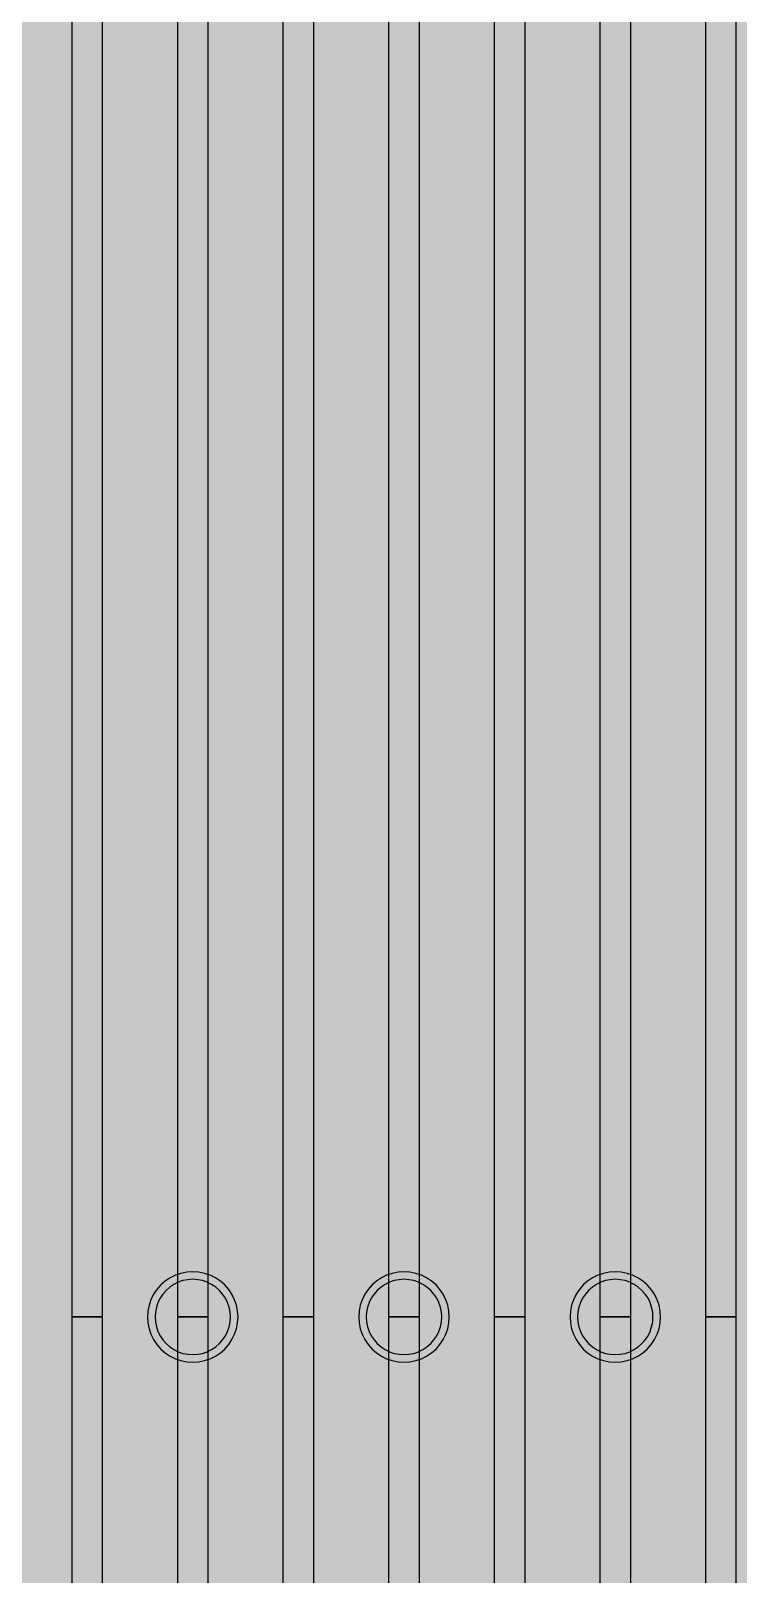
# Model space of a CAD drawing. Header units: metres. Extents: x -7231 to 10969, y -37556 to 1873.
# Drawn here: x 3366.8 to 3413.6, y -16649 to -16546.6 of the extents above; entities that cross this region are included whole.
import ezdxf

# ---------------------------------------------------------------- set-up
doc = ezdxf.new("R2010")
doc.units = ezdxf.units.M
for name, color, linetype in [('Metal1', 4, 'CONTINUOUS'), ('Metal2', 3, 'CONTINUOUS'), ('Polyimide', 7, 'CONTINUOUS')]:
    doc.layers.add(name, color=color, linetype=linetype)

msp = doc.modelspace()

# ---------------------------------------------------------------- hatches: boundary and pattern name
at = {"layer": 'Polyimide'}
msp.add_hatch(color=7, dxfattribs=at).paths.add_polyline_path([(4065.69, -468), (4066.67, -501.99), (4068.51, -535.99), (4071.41, -569.99), (4075.54, -603.99), (4081.04, -637.99), (4088.01, -671.99), (4096.52, -705.98), (4106.62, -739.98), (4118.33, -773.98), (4131.63, -807.98), (4146.49, -841.98), (4162.87, -875.98), (4180.68, -909.97), (4199.83, -943.97), (4220.22, -977.97), (4241.73, -1011.97), (4264.21, -1045.97), (4287.52, -1079.96), (4311.51, -1113.96), (4336.01, -1147.96), (4360.86, -1181.96), (4385.88, -1215.96), (4410.89, -1249.96), (4435.74, -1283.95), (4460.24, -1317.95), (4484.23, -1351.95), (4507.54, -1385.95), (4530.02, -1419.95), (4551.53, -1453.94), (4571.92, -1487.94), (4591.07, -1521.94), (4608.88, -1555.94), (4625.26, -1589.94), (4640.12, -1623.94), (4653.42, -1657.93), (4665.13, -1691.93), (4675.23, -1725.93), (4683.74, -1759.93), (4690.71, -1793.93), (4696.21, -1827.93), (4700.34, -1861.92), (4703.24, -1895.92), (4705.08, -1929.92), (4706.06, -1963.92), (4706.44, -1997.92), (4706.5, -2031.91), (4706.5, -4793.02), (4709.95, -4838.39), (4720.22, -4882.71), (4737.08, -4924.98), (4760.13, -4964.2), (4788.85, -4999.49), (4822.58, -5030.03), (4860.53, -5055.12), (4901.85, -5074.18), (4901.85, -5074.18), (4970.68, -5105.23), (5034.7, -5145.26), (5092.76, -5193.54), (5143.8, -5249.19), (5186.89, -5311.2), (5221.24, -5378.44), (5246.23, -5449.69), (5261.41, -5523.66), (5266.5, -5599), (5261.41, -5674.34), (5246.23, -5748.31), (5221.24, -5819.56), (5186.89, -5886.8), (5143.8, -5948.81), (5092.76, -6004.46), (5034.7, -6052.74), (4970.68, -6092.77), (4901.85, -6123.82), (4860.53, -6142.88), (4822.58, -6167.97), (4788.85, -6198.51), (4760.13, -6233.8), (4737.08, -6273.02), (4720.22, -6315.29), (4709.95, -6359.61), (4706.5, -6404.98), (4706.5, -9221.52), (4709.95, -9266.88), (4720.22, -9311.21), (4737.08, -9353.47), (4760.13, -9392.7), (4788.85, -9427.98), (4822.58, -9458.52), (4860.53, -9483.61), (4901.85, -9502.67), (4970.68, -9533.72), (5034.7, -9573.75), (5092.76, -9622.03), (5143.8, -9677.68), (5186.89, -9739.69), (5221.24, -9806.94), (5246.23, -9878.19), (5261.41, -9952.16), (5266.5, -10027.49), (5261.41, -10102.83), (5246.23, -10176.8), (5221.24, -10248.05), (5186.89, -10315.3), (5143.8, -10377.31), (5092.76, -10432.96), (5034.7, -10481.24), (4970.68, -10521.27), (4901.85, -10552.32), (4860.53, -10571.38), (4822.58, -10596.46), (4788.85, -10627), (4760.13, -10662.29), (4737.08, -10701.52), (4720.22, -10743.78), (4709.95, -10788.1), (4706.5, -10833.47), (4706.5, -13650.01), (4709.95, -13695.38), (4720.22, -13739.7), (4737.08, -13781.96), (4760.13, -13821.19), (4788.85, -13856.48), (4822.58, -13887.02), (4860.53, -13912.11), (4901.85, -13931.17), (4970.68, -13962.22), (5034.7, -14002.25), (5092.76, -14050.53), (5143.8, -14106.18), (5186.89, -14168.19), (5221.24, -14235.43), (5246.23, -14306.68), (5261.41, -14380.65), (5266.5, -14455.99), (5261.41, -14531.33), (5246.23, -14605.29), (5221.24, -14676.55), (5186.89, -14743.79), (5143.8, -14805.8), (5092.76, -14861.45), (5034.7, -14909.73), (4970.68, -14949.76), (4901.85, -14980.81), (4860.53, -14999.87), (4822.58, -15024.96), (4788.85, -15055.5), (4760.13, -15090.79), (4737.08, -15130.01), (4720.22, -15172.27), (4709.95, -15216.6), (4706.5, -15261.97), (4706.5, -15455.99), (4720.95, -15750.04), (4764.14, -16041.26), (4835.68, -16326.84), (4934.86, -16604.04), (5060.74, -16870.18), (5212.09, -17122.7), (5387.47, -17359.17), (5585.18, -17577.31), (5803.32, -17775.02), (6039.79, -17950.4), (6292.31, -18101.75), (6558.45, -18227.63), (6835.65, -18326.81), (7121.23, -18398.34), (7412.45, -18441.54), (7706.5, -18455.99), (9969.01, -18455.99), (10047.42, -18459.84), (10125.08, -18471.36), (10201.23, -18490.44), (10275.15, -18516.89), (10346.12, -18550.45), (10413.46, -18590.81), (10476.52, -18637.58), (10534.69, -18690.3), (10587.41, -18748.47), (10634.18, -18811.53), (10674.54, -18878.87), (10708.11, -18949.84), (10734.56, -19023.76), (10753.63, -19099.92), (10765.15, -19177.58), (10769.01, -19255.99), (10769.01, -20895.8), (10730.24, -20951.41), (10694.6, -21009.08), (10662.21, -21068.63), (10633.17, -21129.89), (10607.55, -21192.66), (10585.45, -21256.74), (10566.93, -21321.96), (10552.05, -21388.09), (10540.84, -21454.95), (10533.35, -21522.33), (10529.6, -21590.02), (10529.6, -21657.81), (10533.35, -21725.5), (10540.84, -21792.87), (10552.05, -21859.73), (10566.93, -21925.87), (10585.45, -21991.08), (10607.55, -22055.17), (10633.17, -22117.94), (10662.21, -22179.19), (10694.6, -22238.74), (10730.24, -22296.41), (10769.01, -22352.03), (10769.01, -32454.24), (10728.74, -32510.49), (10691.72, -32568.92), (10658.05, -32629.35), (10627.85, -32691.58), (10601.2, -32755.42), (10578.21, -32820.67), (10558.93, -32887.1), (10543.44, -32954.52), (10531.77, -33022.71), (10523.97, -33091.44), (10520.07, -33160.51), (10520.07, -33229.69), (10523.97, -33298.75), (10531.77, -33367.49), (10543.44, -33435.67), (10558.93, -33503.09), (10578.21, -33569.53), (10601.2, -33634.77), (10627.85, -33698.61), (10658.05, -33760.85), (10691.72, -33821.28), (10728.74, -33879.71), (10769.01, -33935.96), (10769.01, -36556), (10765.15, -36634.41), (10753.63, -36712.07), (10734.56, -36788.23), (10708.11, -36862.15), (10674.54, -36933.12), (10634.18, -37000.46), (10587.41, -37063.51), (10534.69, -37121.69), (10476.52, -37174.41), (10413.46, -37221.18), (10346.12, -37261.54), (10275.15, -37295.1), (10201.23, -37321.55), (10125.08, -37340.63), (10047.42, -37352.15), (9969.01, -37356), (-6231.01, -37356), (-6309.42, -37352.15), (-6387.08, -37340.63), (-6463.23, -37321.55), (-6537.15, -37295.1), (-6608.12, -37261.54), (-6675.46, -37221.18), (-6738.52, -37174.41), (-6796.69, -37121.69), (-6849.41, -37063.51), (-6896.18, -37000.46), (-6936.54, -36933.12), (-6970.11, -36862.15), (-6996.56, -36788.23), (-7015.63, -36712.07), (-7027.15, -36634.41), (-7031.01, -36556), (-7031.01, -33936), (-6990.74, -33879.75), (-6953.7, -33821.31), (-6920.03, -33760.88), (-6889.82, -33698.64), (-6863.18, -33634.8), (-6840.18, -33569.55), (-6820.9, -33503.11), (-6805.4, -33435.69), (-6793.74, -33367.49), (-6785.94, -33298.75), (-6782.03, -33229.68), (-6782.03, -33160.5), (-6785.94, -33091.43), (-6793.74, -33022.69), (-6805.4, -32954.5), (-6820.9, -32887.07), (-6840.18, -32820.63), (-6863.18, -32755.39), (-6889.82, -32691.54), (-6920.03, -32629.3), (-6953.7, -32568.87), (-6990.74, -32510.43), (-7031.01, -32454.18), (-7031.01, -22364.83), (-6990.74, -22308.58), (-6953.7, -22250.14), (-6920.03, -22189.71), (-6889.82, -22127.47), (-6863.18, -22063.62), (-6840.18, -21998.38), (-6820.9, -21931.94), (-6805.4, -21864.51), (-6793.74, -21796.32), (-6785.94, -21727.58), (-6782.03, -21658.51), (-6782.03, -21589.33), (-6785.94, -21520.26), (-6793.74, -21451.52), (-6805.4, -21383.32), (-6820.9, -21315.9), (-6840.18, -21249.46), (-6863.18, -21184.21), (-6889.82, -21120.37), (-6920.03, -21058.13), (-6953.7, -20997.7), (-6990.74, -20939.26), (-7031.01, -20883.01), (-7031.01, -19255.99), (-7027.15, -19177.58), (-7015.63, -19099.92), (-6996.56, -19023.76), (-6970.11, -18949.84), (-6936.54, -18878.87), (-6896.18, -18811.53), (-6849.41, -18748.47), (-6796.69, -18690.3), (-6738.52, -18637.58), (-6675.46, -18590.81), (-6608.12, -18550.45), (-6537.15, -18516.89), (-6463.23, -18490.44), (-6387.08, -18471.36), (-6309.42, -18459.84), (-6231.01, -18455.99), (-3968.5, -18455.99), (-3674.45, -18441.54), (-3383.23, -18398.34), (-3097.65, -18326.81), (-2820.45, -18227.63), (-2554.31, -18101.75), (-2301.79, -17950.4), (-2065.32, -17775.02), (-1847.18, -17577.31), (-1649.47, -17359.17), (-1474.09, -17122.7), (-1322.74, -16870.18), (-1196.86, -16604.04), (-1097.68, -16326.84), (-1026.14, -16041.26), (-982.95, -15750.04), (-968.5, -15455.99), (-968.5, -15261.97), (-971.95, -15216.6), (-982.22, -15172.27), (-999.08, -15130.01), (-1022.13, -15090.79), (-1050.85, -15055.5), (-1084.58, -15024.96), (-1122.53, -14999.87), (-1163.85, -14980.81), (-1232.68, -14949.76), (-1296.7, -14909.73), (-1354.76, -14861.45), (-1405.8, -14805.8), (-1448.89, -14743.79), (-1483.24, -14676.55), (-1508.23, -14605.29), (-1523.41, -14531.33), (-1528.5, -14455.99), (-1523.41, -14380.65), (-1508.23, -14306.68), (-1483.24, -14235.43), (-1448.89, -14168.19), (-1405.8, -14106.18), (-1354.76, -14050.53), (-1296.7, -14002.25), (-1232.68, -13962.22), (-1163.85, -13931.17), (-1122.53, -13912.11), (-1084.58, -13887.02), (-1050.85, -13856.48), (-1022.13, -13821.19), (-999.08, -13781.96), (-982.22, -13739.7), (-971.95, -13695.38), (-968.5, -13650.01), (-968.5, -12309.64), (-971.95, -12264.27), (-982.22, -12219.94), (-999.08, -12177.68), (-1022.13, -12138.46), (-1050.85, -12103.17), (-1084.58, -12072.63), (-1122.53, -12047.54), (-1163.85, -12028.48), (-1232.68, -11997.43), (-1296.7, -11957.4), (-1354.76, -11909.12), (-1405.8, -11853.47), (-1448.89, -11791.46), (-1483.24, -11724.22), (-1508.23, -11652.96), (-1523.41, -11579), (-1528.5, -11503.66), (-1523.41, -11428.32), (-1508.23, -11354.35), (-1483.24, -11283.1), (-1448.89, -11215.86), (-1405.8, -11153.85), (-1354.76, -11098.2), (-1296.7, -11049.92), (-1232.68, -11009.89), (-1163.85, -10978.84), (-1122.53, -10959.78), (-1084.58, -10934.69), (-1050.85, -10904.15), (-1022.13, -10868.86), (-999.08, -10829.63), (-982.22, -10787.37), (-971.95, -10743.05), (-968.5, -10697.68), (-968.5, -9357.31), (-971.95, -9311.94), (-982.22, -9267.62), (-999.08, -9225.35), (-1022.13, -9186.13), (-1050.85, -9150.84), (-1084.58, -9120.3), (-1122.53, -9095.21), (-1163.85, -9076.15), (-1163.85, -9076.15), (-1232.68, -9045.1), (-1296.7, -9005.07), (-1354.76, -8956.79), (-1405.8, -8901.14), (-1448.89, -8839.13), (-1483.24, -8771.89), (-1508.23, -8700.64), (-1523.41, -8626.67), (-1528.5, -8551.33), (-1523.41, -8475.99), (-1508.23, -8402.02), (-1483.24, -8330.77), (-1448.89, -8263.53), (-1405.8, -8201.52), (-1354.76, -8145.87), (-1296.7, -8097.59), (-1232.68, -8057.56), (-1163.85, -8026.51), (-1163.85, -8026.51), (-1122.53, -8007.45), (-1084.58, -7982.36), (-1050.85, -7951.82), (-1022.13, -7916.53), (-999.08, -7877.31), (-982.22, -7835.04), (-971.95, -7790.72), (-968.5, -7745.35), (-968.5, -6404.98), (-971.95, -6359.61), (-982.22, -6315.29), (-999.08, -6273.02), (-1022.13, -6233.8), (-1050.85, -6198.51), (-1084.58, -6167.97), (-1122.53, -6142.88), (-1163.85, -6123.82), (-1163.85, -6123.82), (-1232.68, -6092.77), (-1296.7, -6052.74), (-1354.76, -6004.46), (-1405.8, -5948.81), (-1448.89, -5886.8), (-1483.24, -5819.56), (-1508.23, -5748.31), (-1523.41, -5674.34), (-1528.5, -5599), (-1523.41, -5523.66), (-1508.23, -5449.69), (-1483.24, -5378.44), (-1448.89, -5311.2), (-1405.8, -5249.19), (-1354.76, -5193.54), (-1296.7, -5145.26), (-1232.68, -5105.23), (-1163.85, -5074.18), (-1163.85, -5074.18), (-1122.53, -5055.12), (-1084.58, -5030.03), (-1050.85, -4999.49), (-1022.13, -4964.2), (-999.08, -4924.98), (-982.22, -4882.71), (-971.95, -4838.39), (-968.5, -4793.02), (-968.5, -2031.91), (-968.44, -1997.92), (-968.06, -1963.92), (-967.05, -1929.92), (-965.18, -1895.92), (-962.22, -1861.92), (-958.01, -1827.93), (-952.41, -1793.93), (-945.31, -1759.93), (-936.64, -1725.93), (-926.35, -1691.93), (-914.43, -1657.93), (-900.88, -1623.94), (-885.74, -1589.94), (-869.05, -1555.94), (-850.91, -1521.94), (-831.4, -1487.94), (-810.63, -1453.94), (-788.72, -1419.95), (-765.82, -1385.95), (-742.07, -1351.95), (-717.63, -1317.95), (-692.67, -1283.95), (-667.36, -1249.96), (-641.88, -1215.96), (-616.39, -1181.96), (-591.08, -1147.96), (-566.12, -1113.96), (-541.68, -1079.96), (-517.93, -1045.97), (-495.03, -1011.97), (-473.12, -977.97), (-452.35, -943.97), (-432.84, -909.97), (-414.7, -875.98), (-398.01, -841.98), (-382.87, -807.98), (-369.32, -773.98), (-357.4, -739.98), (-347.11, -705.98), (-338.44, -671.99), (-331.34, -637.99), (-325.74, -603.99), (-321.53, -569.99), (-318.57, -535.99), (-316.7, -501.99), (-315.69, -468), (-315.31, -434), (-315.25, -400), (-315.25, 401), (-315.25, 451), (-315.25, 1644), (-270.25, 1644), (-270.03, 1637.13), (-269.35, 1630.29), (-268.23, 1623.52), (-266.67, 1616.82), (-264.68, 1610.25), (-262.26, 1603.82), (-259.42, 1597.56), (-256.18, 1591.5), (-252.55, 1585.67), (-248.55, 1580.08), (-244.19, 1574.77), (-239.5, 1569.75), (-234.48, 1565.06), (-229.17, 1560.7), (-223.58, 1556.7), (-217.75, 1553.07), (-211.69, 1549.83), (-205.43, 1546.99), (-199, 1544.57), (-192.43, 1542.58), (-185.73, 1541.02), (-178.96, 1539.9), (-172.12, 1539.22), (-165.25, 1539), (-158.38, 1539.22), (-151.54, 1539.9), (-144.77, 1541.02), (-138.07, 1542.58), (-131.5, 1544.57), (-125.07, 1546.99), (-118.81, 1549.83), (-112.75, 1553.07), (-106.92, 1556.7), (-101.33, 1560.7), (-96.02, 1565.06), (-91, 1569.75), (-86.31, 1574.77), (-81.95, 1580.08), (-77.95, 1585.67), (-74.32, 1591.5), (-71.08, 1597.56), (-68.24, 1603.82), (-65.82, 1610.25), (-63.83, 1616.82), (-62.27, 1623.52), (-61.15, 1630.29), (-60.47, 1637.13), (-60.25, 1644), (1853, 1644), (1853, 1573), (3815.25, 1573), (3815.46, 1579.54), (3816.11, 1586.05), (3817.17, 1592.51), (3818.66, 1598.88), (3820.56, 1605.14), (3822.86, 1611.27), (3825.56, 1617.23), (3828.65, 1623), (3832.1, 1628.56), (3835.91, 1633.88), (3840.07, 1638.93), (3844.54, 1643.71), (3849.32, 1648.18), (3854.37, 1652.34), (3859.69, 1656.15), (3865.25, 1659.6), (3871.02, 1662.69), (3876.98, 1665.39), (3883.11, 1667.69), (3889.37, 1669.59), (3895.74, 1671.08), (3902.2, 1672.14), (3908.71, 1672.79), (3915.25, 1673), (3921.79, 1672.79), (3928.3, 1672.14), (3934.76, 1671.08), (3941.13, 1669.59), (3947.39, 1667.69), (3953.52, 1665.39), (3959.48, 1662.69), (3965.25, 1659.6), (3970.81, 1656.15), (3976.13, 1652.34), (3981.18, 1648.18), (3985.96, 1643.71), (3990.43, 1638.93), (3994.59, 1633.88), (3998.4, 1628.56), (4001.85, 1623), (4004.94, 1617.23), (4007.64, 1611.27), (4009.94, 1605.14), (4011.84, 1598.88), (4013.33, 1592.51), (4014.39, 1586.05), (4015.04, 1579.54), (4015.25, 1573), (4065.25, 1573), (4065.25, 451), (4065.25, 401), (4065.25, -400), (4065.31, -434), (4065.69, -468)])

# ---------------------------------------------------------------- linework, layer by layer
at = {"layer": 'Metal1'}
for points in [[(3371.5, -2031.71), (3371.5, -16631.91), (3369.5, -16631.91), (3369.5, -2032.12)], [(3378.5, -2031.71), (3378.5, -16631.91), (3376.5, -16631.91), (3376.5, -2032.12)], [(3385.5, -2031.71), (3385.5, -16631.91), (3383.5, -16631.91), (3383.5, -2032.11)], [(3392.5, -2031.71), (3392.5, -16631.91), (3390.5, -16631.91), (3390.5, -2032.12)], [(3399.5, -2031.71), (3399.5, -16631.91), (3397.5, -16631.91), (3397.5, -2032.12)], [(3406.5, -2031.71), (3406.5, -16631.91), (3404.5, -16631.91), (3404.5, -2032.12)], [(3413.5, -2031.71), (3413.5, -16631.91), (3411.5, -16631.91), (3411.5, -2032.12)], [(3274.2, -17788.9), (3287.84, -17766.4), (3301.47, -17743.9), (3315.11, -17721.4), (3328.74, -17698.9), (3342.38, -17676.4), (3356.01, -17653.9), (3364.12, -17640.51), (3369.5, -17621.25), (3369.5, -16631.91), (3371.5, -16631.91), (3371.5, -17621.53), (3365.97, -17641.32), (3357.72, -17654.93), (3344.09, -17677.43), (3330.45, -17699.93), (3316.82, -17722.44), (3303.18, -17744.94), (3289.55, -17767.44), (3275.91, -17789.94)], [(3287.31, -17788.9), (3301.07, -17766.4), (3314.84, -17743.9), (3328.6, -17721.4), (3342.36, -17698.89), (3356.12, -17676.39), (3369.88, -17653.89), (3378.07, -17640.51), (3383.5, -17621.23), (3383.5, -16631.91), (3385.5, -16631.91), (3385.5, -17621.5), (3379.92, -17641.32), (3371.59, -17654.94), (3357.83, -17677.44), (3344.07, -17699.94), (3330.31, -17722.44), (3316.54, -17744.94), (3302.78, -17767.44), (3289.02, -17789.94)], [(3300.43, -17788.89), (3314.31, -17766.39), (3328.2, -17743.89), (3342.09, -17721.39), (3355.98, -17698.89), (3369.87, -17676.39), (3383.76, -17653.89), (3392.02, -17640.51), (3397.5, -17621.2), (3397.5, -16631.91), (3399.5, -16631.91), (3399.5, -17621.48), (3393.87, -17641.32), (3385.46, -17654.94), (3371.57, -17677.44), (3357.68, -17699.94), (3343.79, -17722.44), (3329.91, -17744.94), (3316.02, -17767.44), (3302.13, -17789.94)], [(3313.54, -17788.89), (3327.55, -17766.39), (3341.57, -17743.89), (3355.59, -17721.39), (3369.6, -17698.89), (3383.62, -17676.39), (3397.63, -17653.89), (3405.97, -17640.51), (3411.5, -17621.17), (3411.5, -16631.91), (3413.5, -16631.91), (3413.5, -17621.45), (3407.82, -17641.32), (3399.33, -17654.94), (3385.32, -17677.44), (3371.3, -17699.95), (3357.28, -17722.45), (3343.27, -17744.95), (3329.25, -17767.45), (3315.23, -17789.95)]]:
    msp.add_lwpolyline(points, dxfattribs=at)
for points in [[(3380.5, -16631.91), (3380.47, -16631.52), (3380.4, -16631.14), (3380.27, -16630.77), (3380.1, -16630.41), (3379.88, -16630.09), (3379.62, -16629.79), (3379.33, -16629.53), (3379, -16629.32), (3378.65, -16629.14), (3378.28, -16629.02), (3377.89, -16628.94), (3377.5, -16628.91), (3377.11, -16628.94), (3376.72, -16629.02), (3376.35, -16629.14), (3376, -16629.32), (3375.67, -16629.53), (3375.38, -16629.79), (3375.12, -16630.09), (3374.9, -16630.41), (3374.73, -16630.77), (3374.6, -16631.14), (3374.53, -16631.52), (3374.5, -16631.91), (3374.53, -16632.31), (3374.6, -16632.69), (3374.73, -16633.06), (3374.9, -16633.41), (3375.12, -16633.74), (3375.38, -16634.04), (3375.67, -16634.29), (3376, -16634.51), (3376.35, -16634.69), (3376.72, -16634.81), (3377.11, -16634.89), (3377.5, -16634.91), (3377.89, -16634.89), (3378.28, -16634.81), (3378.65, -16634.69), (3379, -16634.51), (3379.33, -16634.29), (3379.62, -16634.04), (3379.88, -16633.74), (3380.1, -16633.41), (3380.27, -16633.06), (3380.4, -16632.69), (3380.47, -16632.31), (3380.5, -16631.91)], [(3394.5, -16631.91), (3394.47, -16631.52), (3394.4, -16631.14), (3394.27, -16630.77), (3394.1, -16630.41), (3393.88, -16630.09), (3393.62, -16629.79), (3393.33, -16629.53), (3393, -16629.32), (3392.65, -16629.14), (3392.28, -16629.02), (3391.89, -16628.94), (3391.5, -16628.91), (3391.11, -16628.94), (3390.72, -16629.02), (3390.35, -16629.14), (3390, -16629.32), (3389.67, -16629.53), (3389.38, -16629.79), (3389.12, -16630.09), (3388.9, -16630.41), (3388.73, -16630.77), (3388.6, -16631.14), (3388.53, -16631.52), (3388.5, -16631.91), (3388.53, -16632.31), (3388.6, -16632.69), (3388.73, -16633.06), (3388.9, -16633.41), (3389.12, -16633.74), (3389.38, -16634.04), (3389.67, -16634.29), (3390, -16634.51), (3390.35, -16634.69), (3390.72, -16634.81), (3391.11, -16634.89), (3391.5, -16634.91), (3391.89, -16634.89), (3392.28, -16634.81), (3392.65, -16634.69), (3393, -16634.51), (3393.33, -16634.29), (3393.62, -16634.04), (3393.88, -16633.74), (3394.1, -16633.41), (3394.27, -16633.06), (3394.4, -16632.69), (3394.47, -16632.31), (3394.5, -16631.91)], [(3408.5, -16631.91), (3408.47, -16631.52), (3408.4, -16631.14), (3408.27, -16630.77), (3408.1, -16630.41), (3407.88, -16630.09), (3407.62, -16629.79), (3407.33, -16629.53), (3407, -16629.32), (3406.65, -16629.14), (3406.28, -16629.02), (3405.89, -16628.94), (3405.5, -16628.91), (3405.11, -16628.94), (3404.72, -16629.02), (3404.35, -16629.14), (3404, -16629.32), (3403.67, -16629.53), (3403.38, -16629.79), (3403.12, -16630.09), (3402.9, -16630.41), (3402.73, -16630.77), (3402.6, -16631.14), (3402.53, -16631.52), (3402.5, -16631.91), (3402.53, -16632.31), (3402.6, -16632.69), (3402.73, -16633.06), (3402.9, -16633.41), (3403.12, -16633.74), (3403.38, -16634.04), (3403.67, -16634.29), (3404, -16634.51), (3404.35, -16634.69), (3404.72, -16634.81), (3405.11, -16634.89), (3405.5, -16634.91), (3405.89, -16634.89), (3406.28, -16634.81), (3406.65, -16634.69), (3407, -16634.51), (3407.33, -16634.29), (3407.62, -16634.04), (3407.88, -16633.74), (3408.1, -16633.41), (3408.27, -16633.06), (3408.4, -16632.69), (3408.47, -16632.31), (3408.5, -16631.91)]]:
    msp.add_lwpolyline(points, close=True, dxfattribs=at)
at = {"layer": 'Metal2'}
for points in [[(3380.5, -16631.91), (3380.47, -16631.52), (3380.4, -16631.14), (3380.27, -16630.77), (3380.1, -16630.41), (3379.88, -16630.09), (3379.62, -16629.79), (3379.33, -16629.53), (3379, -16629.32), (3378.65, -16629.14), (3378.28, -16629.02), (3377.89, -16628.94), (3377.5, -16628.91), (3377.11, -16628.94), (3376.72, -16629.02), (3376.35, -16629.14), (3376, -16629.32), (3375.67, -16629.53), (3375.38, -16629.79), (3375.12, -16630.09), (3374.9, -16630.41), (3374.73, -16630.77), (3374.6, -16631.14), (3374.53, -16631.52), (3374.5, -16631.91), (3374.53, -16632.31), (3374.6, -16632.69), (3374.73, -16633.06), (3374.9, -16633.41), (3375.12, -16633.74), (3375.38, -16634.04), (3375.67, -16634.29), (3376, -16634.51), (3376.35, -16634.69), (3376.72, -16634.81), (3377.11, -16634.89), (3377.5, -16634.91), (3377.89, -16634.89), (3378.28, -16634.81), (3378.65, -16634.69), (3379, -16634.51), (3379.33, -16634.29), (3379.62, -16634.04), (3379.88, -16633.74), (3380.1, -16633.41), (3380.27, -16633.06), (3380.4, -16632.69), (3380.47, -16632.31), (3380.5, -16631.91)], [(3394.5, -16631.91), (3394.47, -16631.52), (3394.4, -16631.14), (3394.27, -16630.77), (3394.1, -16630.41), (3393.88, -16630.09), (3393.62, -16629.79), (3393.33, -16629.53), (3393, -16629.32), (3392.65, -16629.14), (3392.28, -16629.02), (3391.89, -16628.94), (3391.5, -16628.91), (3391.11, -16628.94), (3390.72, -16629.02), (3390.35, -16629.14), (3390, -16629.32), (3389.67, -16629.53), (3389.38, -16629.79), (3389.12, -16630.09), (3388.9, -16630.41), (3388.73, -16630.77), (3388.6, -16631.14), (3388.53, -16631.52), (3388.5, -16631.91), (3388.53, -16632.31), (3388.6, -16632.69), (3388.73, -16633.06), (3388.9, -16633.41), (3389.12, -16633.74), (3389.38, -16634.04), (3389.67, -16634.29), (3390, -16634.51), (3390.35, -16634.69), (3390.72, -16634.81), (3391.11, -16634.89), (3391.5, -16634.91), (3391.89, -16634.89), (3392.28, -16634.81), (3392.65, -16634.69), (3393, -16634.51), (3393.33, -16634.29), (3393.62, -16634.04), (3393.88, -16633.74), (3394.1, -16633.41), (3394.27, -16633.06), (3394.4, -16632.69), (3394.47, -16632.31), (3394.5, -16631.91)], [(3408.5, -16631.91), (3408.47, -16631.52), (3408.4, -16631.14), (3408.27, -16630.77), (3408.1, -16630.41), (3407.88, -16630.09), (3407.62, -16629.79), (3407.33, -16629.53), (3407, -16629.32), (3406.65, -16629.14), (3406.28, -16629.02), (3405.89, -16628.94), (3405.5, -16628.91), (3405.11, -16628.94), (3404.72, -16629.02), (3404.35, -16629.14), (3404, -16629.32), (3403.67, -16629.53), (3403.38, -16629.79), (3403.12, -16630.09), (3402.9, -16630.41), (3402.73, -16630.77), (3402.6, -16631.14), (3402.53, -16631.52), (3402.5, -16631.91), (3402.53, -16632.31), (3402.6, -16632.69), (3402.73, -16633.06), (3402.9, -16633.41), (3403.12, -16633.74), (3403.38, -16634.04), (3403.67, -16634.29), (3404, -16634.51), (3404.35, -16634.69), (3404.72, -16634.81), (3405.11, -16634.89), (3405.5, -16634.91), (3405.89, -16634.89), (3406.28, -16634.81), (3406.65, -16634.69), (3407, -16634.51), (3407.33, -16634.29), (3407.62, -16634.04), (3407.88, -16633.74), (3408.1, -16633.41), (3408.27, -16633.06), (3408.4, -16632.69), (3408.47, -16632.31), (3408.5, -16631.91)]]:
    msp.add_lwpolyline(points, close=True, dxfattribs=at)
for points in [[(3280.76, -17788.9), (3294.46, -17766.4), (3308.15, -17743.9), (3321.85, -17721.4), (3335.55, -17698.9), (3349.25, -17676.4), (3362.95, -17653.9), (3371.09, -17640.51), (3376.5, -17621.24), (3376.5, -16631.91), (3378.5, -16631.91), (3378.5, -17621.52), (3372.95, -17641.32), (3364.66, -17654.94), (3350.96, -17677.44), (3337.26, -17699.94), (3323.56, -17722.44), (3309.86, -17744.94), (3296.16, -17767.44), (3282.47, -17789.94)], [(3293.87, -17788.9), (3307.69, -17766.4), (3321.52, -17743.89), (3335.35, -17721.39), (3349.17, -17698.89), (3363, -17676.39), (3376.82, -17653.89), (3385.05, -17640.51), (3390.5, -17621.21), (3390.5, -16631.91), (3392.5, -16631.91), (3392.5, -17621.49), (3386.89, -17641.32), (3378.53, -17654.94), (3364.7, -17677.44), (3350.88, -17699.94), (3337.05, -17722.44), (3323.22, -17744.94), (3309.4, -17767.44), (3295.57, -17789.94)], [(3306.98, -17788.89), (3320.93, -17766.39), (3334.89, -17743.89), (3348.84, -17721.39), (3362.79, -17698.89), (3376.74, -17676.39), (3390.7, -17653.89), (3399, -17640.51), (3404.5, -17621.18), (3404.5, -16631.91), (3406.5, -16631.91), (3406.5, -17621.46), (3400.84, -17641.32), (3392.4, -17654.94), (3378.44, -17677.44), (3364.49, -17699.94), (3350.54, -17722.44), (3336.59, -17744.95), (3322.63, -17767.45), (3308.68, -17789.95)]]:
    msp.add_lwpolyline(points, dxfattribs=at)
at = {"layer": 'Via'}
for points in [[(3380, -16631.91), (3379.98, -16631.59), (3379.91, -16631.27), (3379.81, -16630.96), (3379.67, -16630.66), (3379.48, -16630.39), (3379.27, -16630.15), (3379.02, -16629.93), (3378.75, -16629.75), (3378.46, -16629.6), (3378.15, -16629.5), (3377.83, -16629.44), (3377.5, -16629.41), (3377.17, -16629.44), (3376.85, -16629.5), (3376.54, -16629.6), (3376.25, -16629.75), (3375.98, -16629.93), (3375.73, -16630.15), (3375.52, -16630.39), (3375.33, -16630.66), (3375.19, -16630.96), (3375.09, -16631.27), (3375.02, -16631.59), (3375, -16631.91), (3375.02, -16632.24), (3375.09, -16632.56), (3375.19, -16632.87), (3375.33, -16633.16), (3375.52, -16633.44), (3375.73, -16633.68), (3375.98, -16633.9), (3376.25, -16634.08), (3376.54, -16634.22), (3376.85, -16634.33), (3377.17, -16634.39), (3377.5, -16634.41), (3377.83, -16634.39), (3378.15, -16634.33), (3378.46, -16634.22), (3378.75, -16634.08), (3379.02, -16633.9), (3379.27, -16633.68), (3379.48, -16633.44), (3379.67, -16633.16), (3379.81, -16632.87), (3379.91, -16632.56), (3379.98, -16632.24), (3380, -16631.91)], [(3394, -16631.91), (3393.98, -16631.59), (3393.91, -16631.27), (3393.81, -16630.96), (3393.67, -16630.66), (3393.48, -16630.39), (3393.27, -16630.15), (3393.02, -16629.93), (3392.75, -16629.75), (3392.46, -16629.6), (3392.15, -16629.5), (3391.83, -16629.44), (3391.5, -16629.41), (3391.17, -16629.44), (3390.85, -16629.5), (3390.54, -16629.6), (3390.25, -16629.75), (3389.98, -16629.93), (3389.73, -16630.15), (3389.52, -16630.39), (3389.33, -16630.66), (3389.19, -16630.96), (3389.09, -16631.27), (3389.02, -16631.59), (3389, -16631.91), (3389.02, -16632.24), (3389.09, -16632.56), (3389.19, -16632.87), (3389.33, -16633.16), (3389.52, -16633.44), (3389.73, -16633.68), (3389.98, -16633.9), (3390.25, -16634.08), (3390.54, -16634.22), (3390.85, -16634.33), (3391.17, -16634.39), (3391.5, -16634.41), (3391.83, -16634.39), (3392.15, -16634.33), (3392.46, -16634.22), (3392.75, -16634.08), (3393.02, -16633.9), (3393.27, -16633.68), (3393.48, -16633.44), (3393.67, -16633.16), (3393.81, -16632.87), (3393.91, -16632.56), (3393.98, -16632.24), (3394, -16631.91)], [(3408, -16631.91), (3407.98, -16631.59), (3407.91, -16631.27), (3407.81, -16630.96), (3407.67, -16630.66), (3407.48, -16630.39), (3407.27, -16630.15), (3407.02, -16629.93), (3406.75, -16629.75), (3406.46, -16629.6), (3406.15, -16629.5), (3405.83, -16629.44), (3405.5, -16629.41), (3405.17, -16629.44), (3404.85, -16629.5), (3404.54, -16629.6), (3404.25, -16629.75), (3403.98, -16629.93), (3403.73, -16630.15), (3403.52, -16630.39), (3403.33, -16630.66), (3403.19, -16630.96), (3403.09, -16631.27), (3403.02, -16631.59), (3403, -16631.91), (3403.02, -16632.24), (3403.09, -16632.56), (3403.19, -16632.87), (3403.33, -16633.16), (3403.52, -16633.44), (3403.73, -16633.68), (3403.98, -16633.9), (3404.25, -16634.08), (3404.54, -16634.22), (3404.85, -16634.33), (3405.17, -16634.39), (3405.5, -16634.41), (3405.83, -16634.39), (3406.15, -16634.33), (3406.46, -16634.22), (3406.75, -16634.08), (3407.02, -16633.9), (3407.27, -16633.68), (3407.48, -16633.44), (3407.67, -16633.16), (3407.81, -16632.87), (3407.91, -16632.56), (3407.98, -16632.24), (3408, -16631.91)]]:
    msp.add_lwpolyline(points, close=True, dxfattribs=at)

doc.saveas('drawing.dxf')
